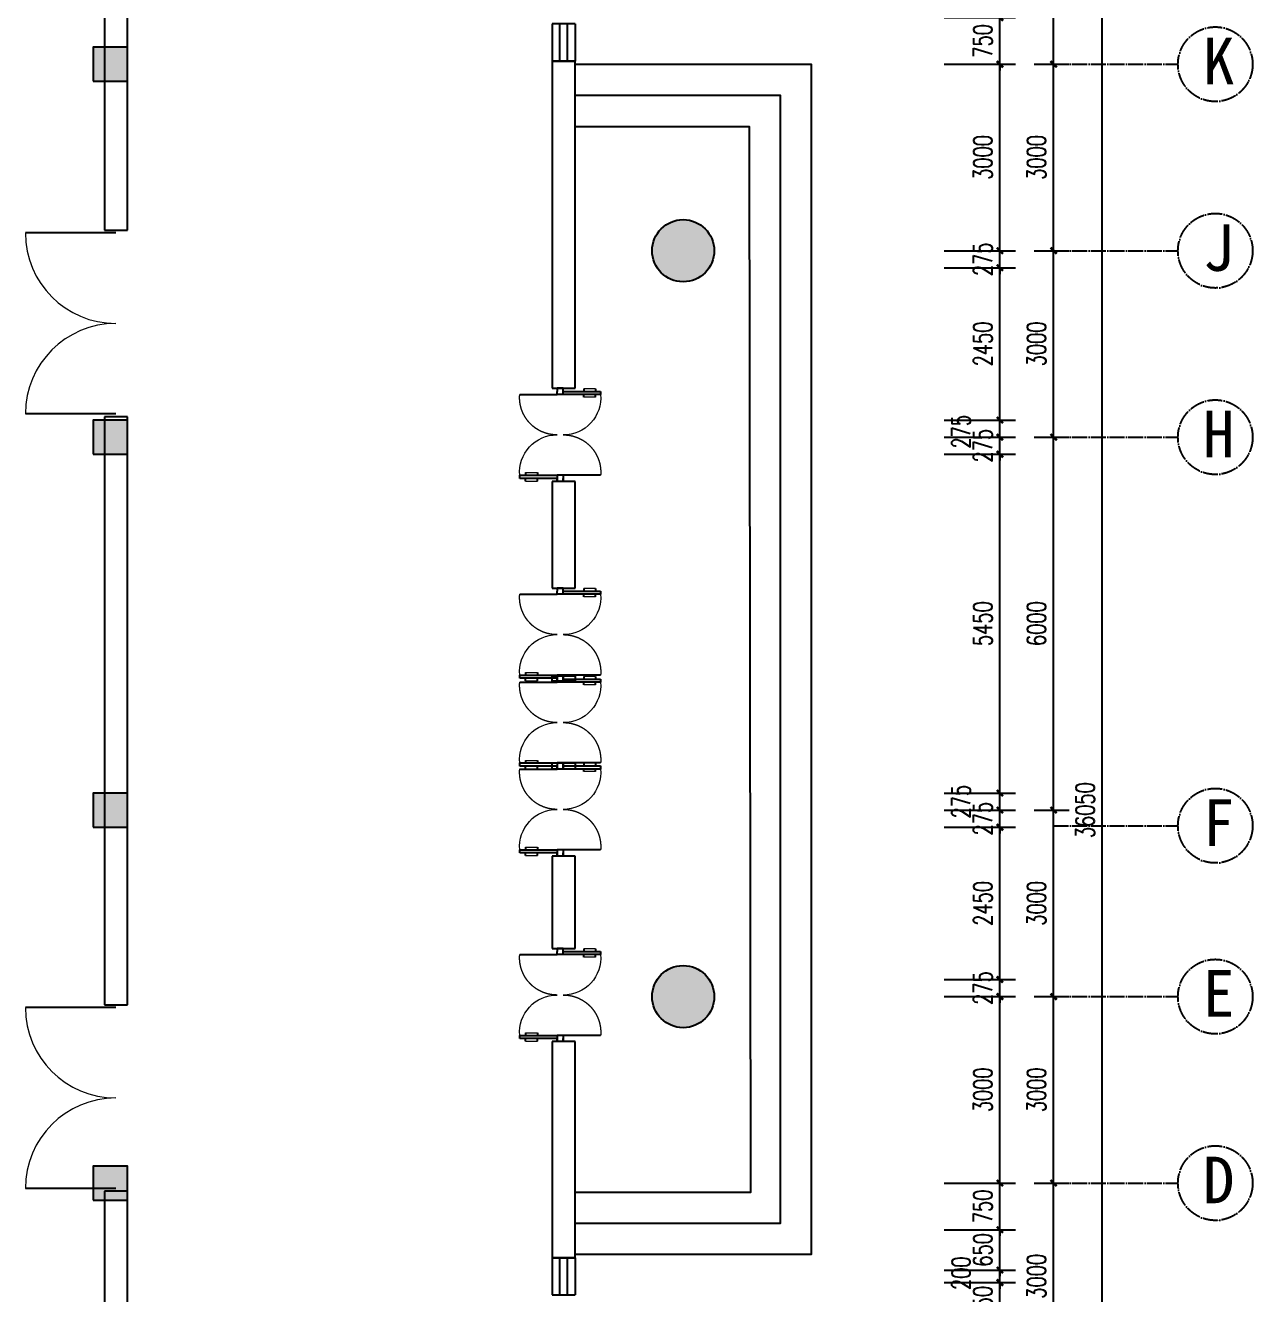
# Model space of a CAD drawing. Header units: millimetres. Extents: x -150677 to 588340, y -254013 to 149700.
# Drawn here: x 96964 to 116701, y 113365 to 133784 of the extents above; entities that cross this region are included whole.
import ezdxf

# ---------------------------------------------------------------- set-up
doc = ezdxf.new("R2010")
doc.units = ezdxf.units.MM
doc.header["$LTSCALE"] = 10
doc.header["$MEASUREMENT"] = 0
doc.linetypes.add('ACAD_ISO04W100', pattern=[30, 24, -3, 0, -3])
doc.linetypes.add('DASHED2', pattern=[0.375, 0.25, -0.125])
for name, color, linetype in [('1-Aa轴线', 240, 'ACAD_ISO04W100'), ('1-Ab轴号', 3, 'Continuous'), ('1-Ba原始建筑墙体', 2, 'Continuous'), ('5-Aa原始建筑淡显填充', 251, 'Continuous'), ('6-Ab柱体', 6, 'Continuous'), ('6-Ac楼梯', 122, 'Continuous'), ('6-Ba门', 136, 'Continuous'), ('6-Bb窗', 5, 'Continuous'), ('PUB_DIM', 3, 'Continuous')]:
    doc.layers.add(name, color=color, linetype=linetype)
doc.styles.add('_TCH_DIM_T3', font='SIMPLEX', dxfattribs={"width": 0.705882, "bigfont": 'GBCBIG'})
doc.styles.get("Standard").update_dxf_attribs({"font": ''})
doc.styles.get('Standard').set_extended_font_data('SimSun')
doc.dimstyles.new('_TCH_ARCH&&100', dxfattribs={"dimtxt": 297.5, "dimasz": 100, "dimexe": 250, "dimexo": 300, "dimgap": 126.25, "dimtad": 1, "dimdec": 0, "dimzin": 0, "dimdsep": 46, "dimtxsty": '_TCH_DIM_T3', "dimblk": 'ARCHTICK', "dimcen": 0.09, "dimclrt": 7, "dimazin": 2, "dimtfac": 1, "dimtdec": 0, "dimtix": 1, "dimtmove": 2, "dimatfit": 3, "dimfxl": 1, "dimtolj": 1, "dimtzin": 0, "dimarcsym": 0})

# ---------------------------------------------------------------- blocks, each defined once
blk = doc.blocks.new('_ArchTick')
at = {"color": 0, "linetype": 'ByBlock', "const_width": 0.4}
blk.add_lwpolyline([(-0.5, -0.5), (0.5, 0.5)], dxfattribs=at)
blk = doc.blocks.new('*D1021')
at = {"layer": 'Defpoints', "color": 0, "transparency": 16777216}
for p in [(111443, 113559), (112637, 113559), (111443, 112909)]:
    blk.add_point(p, dxfattribs=at)
at = {"layer": 'PUB_DIM', "color": 0, "lineweight": -2, "transparency": 16777216}
for p, q in [((111743, 113559), (112887, 113559)), ((112637, 113559), (112637, 113659)), ((112637, 112909), (112637, 113559)), ((111743, 112909), (112887, 112909)), ((112637, 112909), (112637, 112809))]:
    blk.add_line(p, q, dxfattribs=at)
at = {"layer": 'PUB_DIM', "color": 0, "lineweight": -2, "transparency": 16777216, "xscale": 100, "yscale": 100, "zscale": 100}
for p, rotation in [((112637, 113559), 270), ((112637, 112909), 90)]:
    blk.add_blockref('_ArchTick', p, dxfattribs=dict(at, rotation=rotation))
at = {"layer": 'PUB_DIM', "color": 7, "transparency": 16777216, "insert": (112362, 113234), "char_height": 297.5, "attachment_point": 5, "rotation": 90, "style": '_TCH_DIM_T3'}
blk.add_mtext('\\A1;650', dxfattribs=at)
blk = doc.blocks.new('*D1022')
at = {"layer": 'Defpoints', "color": 0, "transparency": 16777216}
for p in [(111443, 113759), (112637, 113759), (111443, 113559)]:
    blk.add_point(p, dxfattribs=at)
at = {"layer": 'PUB_DIM', "color": 0, "lineweight": -2, "transparency": 16777216}
for p, q in [((111743, 113759), (112887, 113759)), ((112637, 113759), (112637, 113859)), ((112637, 113559), (112637, 113759)), ((111743, 113559), (112887, 113559)), ((112637, 113559), (112637, 113459))]:
    blk.add_line(p, q, dxfattribs=at)
at = {"layer": 'PUB_DIM', "color": 0, "lineweight": -2, "transparency": 16777216, "xscale": 100, "yscale": 100, "zscale": 100}
for p, rotation in [((112637, 113759), 270), ((112637, 113559), 90)]:
    blk.add_blockref('_ArchTick', p, dxfattribs=dict(at, rotation=rotation))
at = {"layer": 'PUB_DIM', "color": 7, "transparency": 16777216, "insert": (112012, 113709), "char_height": 297.5, "attachment_point": 5, "rotation": 90, "style": '_TCH_DIM_T3'}
blk.add_mtext('\\A1;200', dxfattribs=at)
blk = doc.blocks.new('*D1023')
at = {"layer": 'Defpoints', "color": 0, "transparency": 16777216}
for p in [(111443, 114409), (112637, 114409), (111443, 113759)]:
    blk.add_point(p, dxfattribs=at)
at = {"layer": 'PUB_DIM', "color": 0, "lineweight": -2, "transparency": 16777216}
for p, q in [((111743, 114409), (112887, 114409)), ((112637, 114409), (112637, 114509)), ((112637, 113759), (112637, 114409)), ((111743, 113759), (112887, 113759)), ((112637, 113759), (112637, 113659))]:
    blk.add_line(p, q, dxfattribs=at)
at = {"layer": 'PUB_DIM', "color": 0, "lineweight": -2, "transparency": 16777216, "xscale": 100, "yscale": 100, "zscale": 100}
for p, rotation in [((112637, 114409), 270), ((112637, 113759), 90)]:
    blk.add_blockref('_ArchTick', p, dxfattribs=dict(at, rotation=rotation))
at = {"layer": 'PUB_DIM', "color": 7, "transparency": 16777216, "insert": (112362, 114084), "char_height": 297.5, "attachment_point": 5, "rotation": 90, "style": '_TCH_DIM_T3'}
blk.add_mtext('\\A1;650', dxfattribs=at)
blk = doc.blocks.new('*D1024')
at = {"layer": 'Defpoints', "color": 0, "transparency": 16777216}
for p in [(111443, 115159), (112637, 115159), (111443, 114409)]:
    blk.add_point(p, dxfattribs=at)
at = {"layer": 'PUB_DIM', "color": 0, "lineweight": -2, "transparency": 16777216}
for p, q in [((112637, 115159), (112637, 115259)), ((111743, 115159), (112887, 115159)), ((112637, 114409), (112637, 115159)), ((111743, 114409), (112887, 114409)), ((112637, 114409), (112637, 114309))]:
    blk.add_line(p, q, dxfattribs=at)
at = {"layer": 'PUB_DIM', "color": 0, "lineweight": -2, "transparency": 16777216, "xscale": 100, "yscale": 100, "zscale": 100}
for p, rotation in [((112637, 115159), 270), ((112637, 114409), 90)]:
    blk.add_blockref('_ArchTick', p, dxfattribs=dict(at, rotation=rotation))
at = {"layer": 'PUB_DIM', "color": 7, "transparency": 16777216, "insert": (112362, 114784), "char_height": 297.5, "attachment_point": 5, "rotation": 90, "style": '_TCH_DIM_T3'}
blk.add_mtext('\\A1;750', dxfattribs=at)
blk = doc.blocks.new('*D1025')
at = {"layer": 'Defpoints', "color": 0, "transparency": 16777216}
for p in [(111443, 118159), (112637, 118159), (111443, 115159)]:
    blk.add_point(p, dxfattribs=at)
at = {"layer": 'PUB_DIM', "color": 0, "lineweight": -2, "transparency": 16777216}
for p, q in [((111743, 118159), (112887, 118159)), ((112637, 115159), (112637, 118159)), ((111743, 115159), (112887, 115159))]:
    blk.add_line(p, q, dxfattribs=at)
at = {"layer": 'PUB_DIM', "color": 0, "lineweight": -2, "transparency": 16777216, "xscale": 100, "yscale": 100, "zscale": 100}
for p, rotation in [((112637, 118159), 90), ((112637, 115159), 270)]:
    blk.add_blockref('_ArchTick', p, dxfattribs=dict(at, rotation=rotation))
at = {"layer": 'PUB_DIM', "color": 7, "transparency": 16777216, "insert": (112362, 116659), "char_height": 297.5, "attachment_point": 5, "rotation": 90, "style": '_TCH_DIM_T3'}
blk.add_mtext('\\A1;3000', dxfattribs=at)
blk = doc.blocks.new('*D1026')
at = {"layer": 'Defpoints', "color": 0, "transparency": 16777216}
for p in [(111443, 118434), (112637, 118434), (111443, 118159)]:
    blk.add_point(p, dxfattribs=at)
at = {"layer": 'PUB_DIM', "color": 0, "lineweight": -2, "transparency": 16777216}
for p, q in [((111743, 118434), (112887, 118434)), ((112637, 118434), (112637, 118534)), ((112637, 118159), (112637, 118434)), ((111743, 118159), (112887, 118159)), ((112637, 118159), (112637, 118059))]:
    blk.add_line(p, q, dxfattribs=at)
at = {"layer": 'PUB_DIM', "color": 0, "lineweight": -2, "transparency": 16777216, "xscale": 100, "yscale": 100, "zscale": 100}
for p, rotation in [((112637, 118434), 270), ((112637, 118159), 90)]:
    blk.add_blockref('_ArchTick', p, dxfattribs=dict(at, rotation=rotation))
at = {"layer": 'PUB_DIM', "color": 7, "transparency": 16777216, "insert": (112362, 118296), "char_height": 297.5, "attachment_point": 5, "rotation": 90, "style": '_TCH_DIM_T3'}
blk.add_mtext('\\A1;275', dxfattribs=at)
blk = doc.blocks.new('*D1027')
at = {"layer": 'Defpoints', "color": 0, "transparency": 16777216}
for p in [(111443, 120884), (112637, 120884), (111443, 118434)]:
    blk.add_point(p, dxfattribs=at)
at = {"layer": 'PUB_DIM', "color": 0, "lineweight": -2, "transparency": 16777216}
for p, q in [((111743, 120884), (112887, 120884)), ((112637, 118434), (112637, 120884)), ((111743, 118434), (112887, 118434))]:
    blk.add_line(p, q, dxfattribs=at)
at = {"layer": 'PUB_DIM', "color": 0, "lineweight": -2, "transparency": 16777216, "xscale": 100, "yscale": 100, "zscale": 100}
for p, rotation in [((112637, 120884), 90), ((112637, 118434), 270)]:
    blk.add_blockref('_ArchTick', p, dxfattribs=dict(at, rotation=rotation))
at = {"layer": 'PUB_DIM', "color": 7, "transparency": 16777216, "insert": (112362, 119659), "char_height": 297.5, "attachment_point": 5, "rotation": 90, "style": '_TCH_DIM_T3'}
blk.add_mtext('\\A1;2450', dxfattribs=at)
blk = doc.blocks.new('*D1028')
at = {"layer": 'Defpoints', "color": 0, "transparency": 16777216}
for p in [(111443, 121159), (112637, 121159), (111443, 120884)]:
    blk.add_point(p, dxfattribs=at)
at = {"layer": 'PUB_DIM', "color": 0, "lineweight": -2, "transparency": 16777216}
for p, q in [((111743, 121159), (112887, 121159)), ((112637, 121159), (112637, 121259)), ((112637, 120884), (112637, 121159)), ((111743, 120884), (112887, 120884)), ((112637, 120884), (112637, 120784))]:
    blk.add_line(p, q, dxfattribs=at)
at = {"layer": 'PUB_DIM', "color": 0, "lineweight": -2, "transparency": 16777216, "xscale": 100, "yscale": 100, "zscale": 100}
for p, rotation in [((112637, 121159), 270), ((112637, 120884), 90)]:
    blk.add_blockref('_ArchTick', p, dxfattribs=dict(at, rotation=rotation))
at = {"layer": 'PUB_DIM', "color": 7, "transparency": 16777216, "insert": (112362, 121021), "char_height": 297.5, "attachment_point": 5, "rotation": 90, "style": '_TCH_DIM_T3'}
blk.add_mtext('\\A1;275', dxfattribs=at)
blk = doc.blocks.new('*D1029')
at = {"layer": 'Defpoints', "color": 0, "transparency": 16777216}
for p in [(111443, 121434), (112637, 121434), (111443, 121159)]:
    blk.add_point(p, dxfattribs=at)
at = {"layer": 'PUB_DIM', "color": 0, "lineweight": -2, "transparency": 16777216}
for p, q in [((111743, 121434), (112887, 121434)), ((112637, 121159), (112637, 121434)), ((111743, 121159), (112887, 121159))]:
    blk.add_line(p, q, dxfattribs=at)
at = {"layer": 'PUB_DIM', "color": 0, "lineweight": -2, "transparency": 16777216, "xscale": 100, "yscale": 100, "zscale": 100}
for p, rotation in [((112637, 121434), 90), ((112637, 121159), 270)]:
    blk.add_blockref('_ArchTick', p, dxfattribs=dict(at, rotation=rotation))
at = {"layer": 'PUB_DIM', "color": 7, "transparency": 16777216, "insert": (112012, 121296), "char_height": 297.5, "attachment_point": 5, "rotation": 90, "style": '_TCH_DIM_T3'}
blk.add_mtext('\\A1;275', dxfattribs=at)
blk = doc.blocks.new('*D1030')
at = {"layer": 'Defpoints', "color": 0, "transparency": 16777216}
for p in [(111443, 126884), (112637, 126884), (111443, 121434)]:
    blk.add_point(p, dxfattribs=at)
at = {"layer": 'PUB_DIM', "color": 0, "lineweight": -2, "transparency": 16777216}
for p, q in [((111743, 126884), (112887, 126884)), ((112637, 121434), (112637, 126884)), ((111743, 121434), (112887, 121434))]:
    blk.add_line(p, q, dxfattribs=at)
at = {"layer": 'PUB_DIM', "color": 0, "lineweight": -2, "transparency": 16777216, "xscale": 100, "yscale": 100, "zscale": 100}
for p, rotation in [((112637, 126884), 90), ((112637, 121434), 270)]:
    blk.add_blockref('_ArchTick', p, dxfattribs=dict(at, rotation=rotation))
at = {"layer": 'PUB_DIM', "color": 7, "transparency": 16777216, "insert": (112362, 124159), "char_height": 297.5, "attachment_point": 5, "rotation": 90, "style": '_TCH_DIM_T3'}
blk.add_mtext('\\A1;5450', dxfattribs=at)
blk = doc.blocks.new('*D1031')
at = {"layer": 'Defpoints', "color": 0, "transparency": 16777216}
for p in [(111443, 127159), (112637, 127159), (111443, 126884)]:
    blk.add_point(p, dxfattribs=at)
at = {"layer": 'PUB_DIM', "color": 0, "lineweight": -2, "transparency": 16777216}
for p, q in [((112637, 127159), (112637, 127259)), ((111743, 127159), (112887, 127159)), ((112637, 126884), (112637, 127159)), ((111743, 126884), (112887, 126884)), ((112637, 126884), (112637, 126784))]:
    blk.add_line(p, q, dxfattribs=at)
at = {"layer": 'PUB_DIM', "color": 0, "lineweight": -2, "transparency": 16777216, "xscale": 100, "yscale": 100, "zscale": 100}
for p, rotation in [((112637, 127159), 270), ((112637, 126884), 90)]:
    blk.add_blockref('_ArchTick', p, dxfattribs=dict(at, rotation=rotation))
at = {"layer": 'PUB_DIM', "color": 7, "transparency": 16777216, "insert": (112362, 127021), "char_height": 297.5, "attachment_point": 5, "rotation": 90, "style": '_TCH_DIM_T3'}
blk.add_mtext('\\A1;275', dxfattribs=at)
blk = doc.blocks.new('*D1032')
at = {"layer": 'Defpoints', "color": 0, "transparency": 16777216}
for p in [(111443, 127434), (112637, 127434), (111443, 127159)]:
    blk.add_point(p, dxfattribs=at)
at = {"layer": 'PUB_DIM', "color": 0, "lineweight": -2, "transparency": 16777216}
for p, q in [((111743, 127434), (112887, 127434)), ((112637, 127159), (112637, 127434)), ((111743, 127159), (112887, 127159))]:
    blk.add_line(p, q, dxfattribs=at)
at = {"layer": 'PUB_DIM', "color": 0, "lineweight": -2, "transparency": 16777216, "xscale": 100, "yscale": 100, "zscale": 100}
for p, rotation in [((112637, 127434), 90), ((112637, 127159), 270)]:
    blk.add_blockref('_ArchTick', p, dxfattribs=dict(at, rotation=rotation))
at = {"layer": 'PUB_DIM', "color": 7, "transparency": 16777216, "insert": (112012, 127246), "char_height": 297.5, "attachment_point": 5, "rotation": 90, "style": '_TCH_DIM_T3'}
blk.add_mtext('\\A1;275', dxfattribs=at)
blk = doc.blocks.new('*D1033')
at = {"layer": 'Defpoints', "color": 0, "transparency": 16777216}
for p in [(111443, 129884), (112637, 129884), (111443, 127434)]:
    blk.add_point(p, dxfattribs=at)
at = {"layer": 'PUB_DIM', "color": 0, "lineweight": -2, "transparency": 16777216}
for p, q in [((111743, 129884), (112887, 129884)), ((112637, 127434), (112637, 129884)), ((111743, 127434), (112887, 127434))]:
    blk.add_line(p, q, dxfattribs=at)
at = {"layer": 'PUB_DIM', "color": 0, "lineweight": -2, "transparency": 16777216, "xscale": 100, "yscale": 100, "zscale": 100}
for p, rotation in [((112637, 129884), 90), ((112637, 127434), 270)]:
    blk.add_blockref('_ArchTick', p, dxfattribs=dict(at, rotation=rotation))
at = {"layer": 'PUB_DIM', "color": 7, "transparency": 16777216, "insert": (112362, 128659), "char_height": 297.5, "attachment_point": 5, "rotation": 90, "style": '_TCH_DIM_T3'}
blk.add_mtext('\\A1;2450', dxfattribs=at)
blk = doc.blocks.new('*D1034')
at = {"layer": 'Defpoints', "color": 0, "transparency": 16777216}
for p in [(111443, 130159), (112637, 130159), (111443, 129884)]:
    blk.add_point(p, dxfattribs=at)
at = {"layer": 'PUB_DIM', "color": 0, "lineweight": -2, "transparency": 16777216}
for p, q in [((111743, 130159), (112887, 130159)), ((112637, 130159), (112637, 130259)), ((112637, 129884), (112637, 130159)), ((111743, 129884), (112887, 129884)), ((112637, 129884), (112637, 129784))]:
    blk.add_line(p, q, dxfattribs=at)
at = {"layer": 'PUB_DIM', "color": 0, "lineweight": -2, "transparency": 16777216, "xscale": 100, "yscale": 100, "zscale": 100}
for p, rotation in [((112637, 130159), 270), ((112637, 129884), 90)]:
    blk.add_blockref('_ArchTick', p, dxfattribs=dict(at, rotation=rotation))
at = {"layer": 'PUB_DIM', "color": 7, "transparency": 16777216, "insert": (112362, 130021), "char_height": 297.5, "attachment_point": 5, "rotation": 90, "style": '_TCH_DIM_T3'}
blk.add_mtext('\\A1;275', dxfattribs=at)
blk = doc.blocks.new('*D1035')
at = {"layer": 'Defpoints', "color": 0, "transparency": 16777216}
for p in [(111443, 133159), (112637, 133159), (111443, 130159)]:
    blk.add_point(p, dxfattribs=at)
at = {"layer": 'PUB_DIM', "color": 0, "lineweight": -2, "transparency": 16777216}
for p, q in [((111743, 133159), (112887, 133159)), ((112637, 130159), (112637, 133159)), ((111743, 130159), (112887, 130159))]:
    blk.add_line(p, q, dxfattribs=at)
at = {"layer": 'PUB_DIM', "color": 0, "lineweight": -2, "transparency": 16777216, "xscale": 100, "yscale": 100, "zscale": 100}
for p, rotation in [((112637, 133159), 90), ((112637, 130159), 270)]:
    blk.add_blockref('_ArchTick', p, dxfattribs=dict(at, rotation=rotation))
at = {"layer": 'PUB_DIM', "color": 7, "transparency": 16777216, "insert": (112362, 131659), "char_height": 297.5, "attachment_point": 5, "rotation": 90, "style": '_TCH_DIM_T3'}
blk.add_mtext('\\A1;3000', dxfattribs=at)
blk = doc.blocks.new('*D1036')
at = {"layer": 'Defpoints', "color": 0, "transparency": 16777216}
for p in [(111443, 133909), (112637, 133909), (111443, 133159)]:
    blk.add_point(p, dxfattribs=at)
at = {"layer": 'PUB_DIM', "color": 0, "lineweight": -2, "transparency": 16777216}
for p, q in [((112637, 133909), (112637, 134009)), ((111743, 133909), (112887, 133909)), ((112637, 133159), (112637, 133909)), ((111743, 133159), (112887, 133159)), ((112637, 133159), (112637, 133059))]:
    blk.add_line(p, q, dxfattribs=at)
at = {"layer": 'PUB_DIM', "color": 0, "lineweight": -2, "transparency": 16777216, "xscale": 100, "yscale": 100, "zscale": 100}
for p, rotation in [((112637, 133909), 270), ((112637, 133159), 90)]:
    blk.add_blockref('_ArchTick', p, dxfattribs=dict(at, rotation=rotation))
at = {"layer": 'PUB_DIM', "color": 7, "transparency": 16777216, "insert": (112362, 133534), "char_height": 297.5, "attachment_point": 5, "rotation": 90, "style": '_TCH_DIM_T3'}
blk.add_mtext('\\A1;750', dxfattribs=at)
blk = doc.blocks.new('*D1045')
at = {"layer": 'Defpoints', "color": 0, "transparency": 16777216}
for p in [(112887, 115159), (113501, 115159), (112887, 112159)]:
    blk.add_point(p, dxfattribs=at)
at = {"layer": 'PUB_DIM', "color": 0, "lineweight": -2, "transparency": 16777216}
for p, q in [((113187, 115159), (113751, 115159)), ((113501, 112159), (113501, 115159)), ((113187, 112159), (113751, 112159))]:
    blk.add_line(p, q, dxfattribs=at)
at = {"layer": 'PUB_DIM', "color": 0, "lineweight": -2, "transparency": 16777216, "xscale": 100, "yscale": 100, "zscale": 100}
for p, rotation in [((113501, 115159), 90), ((113501, 112159), 270)]:
    blk.add_blockref('_ArchTick', p, dxfattribs=dict(at, rotation=rotation))
at = {"layer": 'PUB_DIM', "color": 7, "transparency": 16777216, "insert": (113226, 113659), "char_height": 297.5, "attachment_point": 5, "rotation": 90, "style": '_TCH_DIM_T3'}
blk.add_mtext('\\A1;3000', dxfattribs=at)
blk = doc.blocks.new('*D1046')
at = {"layer": 'Defpoints', "color": 0, "transparency": 16777216}
for p in [(112887, 118159), (113501, 118159), (112887, 115159)]:
    blk.add_point(p, dxfattribs=at)
at = {"layer": 'PUB_DIM', "color": 0, "lineweight": -2, "transparency": 16777216}
for p, q in [((113187, 118159), (113751, 118159)), ((113501, 115159), (113501, 118159)), ((113187, 115159), (113751, 115159))]:
    blk.add_line(p, q, dxfattribs=at)
at = {"layer": 'PUB_DIM', "color": 0, "lineweight": -2, "transparency": 16777216, "xscale": 100, "yscale": 100, "zscale": 100}
for p, rotation in [((113501, 118159), 90), ((113501, 115159), 270)]:
    blk.add_blockref('_ArchTick', p, dxfattribs=dict(at, rotation=rotation))
at = {"layer": 'PUB_DIM', "color": 7, "transparency": 16777216, "insert": (113226, 116659), "char_height": 297.5, "attachment_point": 5, "rotation": 90, "style": '_TCH_DIM_T3'}
blk.add_mtext('\\A1;3000', dxfattribs=at)
blk = doc.blocks.new('*D1047')
at = {"layer": 'Defpoints', "color": 0, "transparency": 16777216}
for p in [(112887, 121159), (113501, 121159), (112887, 118159)]:
    blk.add_point(p, dxfattribs=at)
at = {"layer": 'PUB_DIM', "color": 0, "lineweight": -2, "transparency": 16777216}
for p, q in [((113187, 121159), (113751, 121159)), ((113501, 118159), (113501, 121159)), ((113187, 118159), (113751, 118159))]:
    blk.add_line(p, q, dxfattribs=at)
at = {"layer": 'PUB_DIM', "color": 0, "lineweight": -2, "transparency": 16777216, "xscale": 100, "yscale": 100, "zscale": 100}
for p, rotation in [((113501, 121159), 90), ((113501, 118159), 270)]:
    blk.add_blockref('_ArchTick', p, dxfattribs=dict(at, rotation=rotation))
at = {"layer": 'PUB_DIM', "color": 7, "transparency": 16777216, "insert": (113226, 119659), "char_height": 297.5, "attachment_point": 5, "rotation": 90, "style": '_TCH_DIM_T3'}
blk.add_mtext('\\A1;3000', dxfattribs=at)
blk = doc.blocks.new('*D1048')
at = {"layer": 'Defpoints', "color": 0, "transparency": 16777216}
for p in [(112887, 127159), (113501, 127159), (112887, 121159)]:
    blk.add_point(p, dxfattribs=at)
at = {"layer": 'PUB_DIM', "color": 0, "lineweight": -2, "transparency": 16777216}
for p, q in [((113187, 127159), (113751, 127159)), ((113501, 121159), (113501, 127159)), ((113187, 121159), (113751, 121159))]:
    blk.add_line(p, q, dxfattribs=at)
at = {"layer": 'PUB_DIM', "color": 0, "lineweight": -2, "transparency": 16777216, "xscale": 100, "yscale": 100, "zscale": 100}
for p, rotation in [((113501, 127159), 90), ((113501, 121159), 270)]:
    blk.add_blockref('_ArchTick', p, dxfattribs=dict(at, rotation=rotation))
at = {"layer": 'PUB_DIM', "color": 7, "transparency": 16777216, "insert": (113226, 124159), "char_height": 297.5, "attachment_point": 5, "rotation": 90, "style": '_TCH_DIM_T3'}
blk.add_mtext('\\A1;6000', dxfattribs=at)
blk = doc.blocks.new('*D1049')
at = {"layer": 'Defpoints', "color": 0, "transparency": 16777216}
for p in [(112887, 130159), (113501, 130159), (112887, 127159)]:
    blk.add_point(p, dxfattribs=at)
at = {"layer": 'PUB_DIM', "color": 0, "lineweight": -2, "transparency": 16777216}
for p, q in [((113187, 130159), (113751, 130159)), ((113501, 127159), (113501, 130159)), ((113187, 127159), (113751, 127159))]:
    blk.add_line(p, q, dxfattribs=at)
at = {"layer": 'PUB_DIM', "color": 0, "lineweight": -2, "transparency": 16777216, "xscale": 100, "yscale": 100, "zscale": 100}
for p, rotation in [((113501, 130159), 90), ((113501, 127159), 270)]:
    blk.add_blockref('_ArchTick', p, dxfattribs=dict(at, rotation=rotation))
at = {"layer": 'PUB_DIM', "color": 7, "transparency": 16777216, "insert": (113226, 128659), "char_height": 297.5, "attachment_point": 5, "rotation": 90, "style": '_TCH_DIM_T3'}
blk.add_mtext('\\A1;3000', dxfattribs=at)
blk = doc.blocks.new('*D1050')
at = {"layer": 'Defpoints', "color": 0, "transparency": 16777216}
for p in [(112887, 133159), (113501, 133159), (112887, 130159)]:
    blk.add_point(p, dxfattribs=at)
at = {"layer": 'PUB_DIM', "color": 0, "lineweight": -2, "transparency": 16777216}
for p, q in [((113187, 133159), (113751, 133159)), ((113501, 130159), (113501, 133159)), ((113187, 130159), (113751, 130159))]:
    blk.add_line(p, q, dxfattribs=at)
at = {"layer": 'PUB_DIM', "color": 0, "lineweight": -2, "transparency": 16777216, "xscale": 100, "yscale": 100, "zscale": 100}
for p, rotation in [((113501, 133159), 90), ((113501, 130159), 270)]:
    blk.add_blockref('_ArchTick', p, dxfattribs=dict(at, rotation=rotation))
at = {"layer": 'PUB_DIM', "color": 7, "transparency": 16777216, "insert": (113226, 131659), "char_height": 297.5, "attachment_point": 5, "rotation": 90, "style": '_TCH_DIM_T3'}
blk.add_mtext('\\A1;3000', dxfattribs=at)
blk = doc.blocks.new('*D1051')
at = {"layer": 'Defpoints', "color": 0, "transparency": 16777216}
for p in [(112887, 136159), (113501, 136159), (112887, 133159)]:
    blk.add_point(p, dxfattribs=at)
at = {"layer": 'PUB_DIM', "color": 0, "lineweight": -2, "transparency": 16777216}
for p, q in [((113187, 136159), (113751, 136159)), ((113501, 133159), (113501, 136159)), ((113187, 133159), (113751, 133159))]:
    blk.add_line(p, q, dxfattribs=at)
at = {"layer": 'PUB_DIM', "color": 0, "lineweight": -2, "transparency": 16777216, "xscale": 100, "yscale": 100, "zscale": 100}
for p, rotation in [((113501, 136159), 90), ((113501, 133159), 270)]:
    blk.add_blockref('_ArchTick', p, dxfattribs=dict(at, rotation=rotation))
at = {"layer": 'PUB_DIM', "color": 7, "transparency": 16777216, "insert": (113226, 134659), "char_height": 297.5, "attachment_point": 5, "rotation": 90, "style": '_TCH_DIM_T3'}
blk.add_mtext('\\A1;3000', dxfattribs=at)
blk = doc.blocks.new('$DorLib2D$00000013')
at = {"linetype": 'DASHED2'}
for p, q in [((-0.433, 0.397), (-0.433, -0.003)), ((0.433, -0.469), (0.433, -0.069))]:
    blk.add_line(p, q, dxfattribs=at)
at = {"lineweight": 13}
for p, q in [((0.405, 0.344), (0.405, 0.216)), ((0.495, 0.344), (0.495, 0.216)), ((-0.495, -0.408), (-0.495, -0.28)), ((-0.405, -0.408), (-0.405, -0.28))]:
    blk.add_line(p, q, dxfattribs=at)
for p, q in [((0.405, 0.344), (0.433, 0.344)), ((0.433, 0.397), (0.433, -0.003)), ((0.467, 0.397), (0.433, 0.397)), ((0.467, -0.003), (0.467, 0.397)), ((0.495, 0.344), (0.467, 0.344)), ((0.405, 0.216), (0.433, 0.216)), ((0.495, 0.216), (0.467, 0.216)), ((-0.5, -0.003), (-0.467, -0.003)), ((-0.433, -0.003), (-0.5, -0.003)), ((-0.5, -0.003), (-0.5, -0.069)), ((-0.5, -0.003), (-0.5, -0.003)), ((-0.433, -0.069), (-0.5, -0.069)), ((-0.5, -0.069), (-0.5, -0.069)), ((-0.5, -0.069), (-0.467, -0.069)), ((-0.433, -0.003), (-0.467, -0.003)), ((-0.467, -0.069), (-0.467, -0.469)), ((-0.433, -0.069), (-0.467, -0.069)), ((-0.433, -0.003), (-0.433, -0.069)), ((-0.433, -0.469), (-0.433, -0.069)), ((0.433, -0.003), (0.433, -0.069)), ((0.433, -0.003), (0.467, -0.003)), ((0.433, -0.003), (0.5, -0.003)), ((0.433, -0.069), (0.467, -0.069)), ((0.5, -0.069), (0.467, -0.069)), ((0.5, -0.003), (0.5, -0.069)), ((0.5, -0.003), (0.5, -0.003)), ((0.5, -0.069), (0.5, -0.069)), ((-0.495, -0.28), (-0.467, -0.28)), ((-0.495, -0.408), (-0.467, -0.408)), ((-0.405, -0.28), (-0.433, -0.28)), ((-0.405, -0.408), (-0.433, -0.408)), ((-0.467, -0.469), (-0.433, -0.469))]:
    blk.add_line(p, q)
at = {"linetype": 'DASHED2', "lineweight": 13}
for centre, start, end in [((-0.4, -0.001), 359.8007, 94.7805), ((0.4, -0.071), 179.8007, 274.7805)]:
    blk.add_arc(centre, 0.4, start, end, dxfattribs=at)
at = {"lineweight": 13}
for centre, start, end in [((0.4, -0.001), 85.2195, 180.1993), ((-0.4, -0.071), 265.2195, 0.1993)]:
    blk.add_arc(centre, 0.4, start, end, dxfattribs=at)
blk = doc.blocks.new('$DorLib2D$00000004')
for p, q in [((-0.485, 0), (-0.485, 0.485)), ((0.485, 0), (0.485, 0.485))]:
    blk.add_line(p, q)
at = {"lineweight": 13}
for centre, start, end in [((-0.485, 0), 0, 90), ((0.485, 0), 90, 180)]:
    blk.add_arc(centre, 0.485, start, end, dxfattribs=at)
blk = doc.blocks.new('$WINLIB2D$00000001')
at = {"color": 0}
for points in [[(-0.5, 0.5), (-0.5, -0.5)], [(-0.5, 0.5), (0.5, 0.5)], [(0.5, -0.5), (0.5, 0.5)], [(0.5, 0.167), (-0.5, 0.167)], [(0.5, -0.167), (-0.5, -0.167)], [(-0.5, -0.5), (0.5, -0.5)]]:
    blk.add_lwpolyline(points, dxfattribs=at)
blk = doc.blocks.new('*D943')
at = {"layer": 'Defpoints', "color": 0, "transparency": 16777216}
for p in [(113501, 139159), (114283, 139159), (113501, 103157)]:
    blk.add_point(p, dxfattribs=at)
at = {"layer": 'PUB_DIM', "color": 0, "lineweight": -2, "transparency": 16777216}
for p, q in [((113801, 139159), (114533, 139159)), ((114283, 103157), (114283, 139159)), ((113801, 103157), (114533, 103157))]:
    blk.add_line(p, q, dxfattribs=at)
at = {"layer": 'PUB_DIM', "color": 0, "lineweight": -2, "transparency": 16777216, "xscale": 100, "yscale": 100, "zscale": 100}
for p, rotation in [((114283, 139159), 90), ((114283, 103157), 270)]:
    blk.add_blockref('_ArchTick', p, dxfattribs=dict(at, rotation=rotation))
at = {"layer": 'PUB_DIM', "color": 7, "transparency": 16777216, "insert": (114008, 121158), "char_height": 297.5, "attachment_point": 5, "rotation": 90, "style": '_TCH_DIM_T3'}
blk.add_mtext('\\A1;36050', dxfattribs=at)

msp = doc.modelspace()

# ---------------------------------------------------------------- hatches: boundary and pattern name
at = {"layer": '5-Aa原始建筑淡显填充'}
for points in [[(98053.7, 132883.7), (98603.7, 132883.7), (98603.7, 133433.7), (98053.7, 133433.7)], [(108042.7, 130158.7, 1), (107042.7, 130158.7, 1)], [(108042.7, 130158.7, 1), (107042.7, 130158.7, 1)], [(98053.7, 126883.7), (98603.7, 126883.7), (98603.7, 127433.7), (98053.7, 127433.7)], [(98055.3, 120883.7), (98605.3, 120883.7), (98605.3, 121433.7), (98055.3, 121433.7)], [(108042.7, 118158.7, 1), (107042.7, 118158.7, 1)], [(108042.7, 118158.7, 1), (107042.7, 118158.7, 1)], [(98053.7, 114883.7), (98603.7, 114883.7), (98603.7, 115433.7), (98053.7, 115433.7)]]:
    msp.add_hatch(color=251, dxfattribs=at).paths.add_polyline_path(points)

# ---------------------------------------------------------------- linework, layer by layer
at = {"layer": '1-Aa轴线'}
for p, q in [((113501, 133158.7), (115501, 133158.7)), ((113501, 130158.7), (115501, 130158.7)), ((113501, 127158.7), (115501, 127158.7)), ((113501, 120908.7), (115504.2, 120908.7)), ((113501, 118158.7), (115501, 118158.7)), ((113501, 115158.7), (115501, 115158.7))]:
    msp.add_line(p, q, dxfattribs=at)
for centre in [(116101, 133158.7), (116101, 130158.7), (116101, 127158.7), (116101, 120908.7), (116101, 118158.7), (116101, 115158.7)]:
    msp.add_circle(centre, 600, dxfattribs=at)
at = {"layer": '1-Ba原始建筑墙体'}
for p, q in [((98233.7, 139038.7), (98233.7, 130488.7)), ((98603.7, 130488.7), (98603.7, 139038.7)), ((105803.7, 133208.7), (105433.7, 133208.7)), ((105433.7, 133208.7), (105433.7, 127945.8)), ((105803.7, 127945.8), (105803.7, 133208.7)), ((98233.7, 130488.7), (98603.7, 130488.7)), ((105433.7, 127945.8), (105803.7, 127945.8)), ((98603.7, 127488.7), (98233.7, 127488.7)), ((98233.7, 127488.7), (98233.7, 118028.7)), ((98603.7, 118028.7), (98603.7, 127488.7)), ((105803.7, 126445.8), (105433.7, 126445.8)), ((105433.7, 126445.8), (105433.7, 124732)), ((105803.7, 124732), (105803.7, 126445.8)), ((105433.7, 124732), (105803.7, 124732)), ((105433.7, 123232), (105433.7, 123317.2)), ((105433.7, 123317.2), (105803.7, 123317.2)), ((105803.7, 123232), (105433.7, 123232)), ((105803.7, 123317.2), (105803.7, 123232)), ((105433.7, 121817.2), (105433.7, 121920.9)), ((105433.7, 121920.9), (105803.7, 121920.9)), ((105803.7, 121920.9), (105803.7, 121817.2)), ((105803.7, 121817.2), (105433.7, 121817.2)), ((105803.7, 120420.9), (105433.7, 120420.9)), ((105433.7, 120420.9), (105433.7, 118934.7)), ((105803.7, 118934.7), (105803.7, 120420.9)), ((105433.7, 118934.7), (105803.7, 118934.7)), ((98233.7, 118028.7), (98603.7, 118028.7)), ((105803.7, 117434.7), (105433.7, 117434.7)), ((105433.7, 117434.7), (105433.7, 113958.7)), ((105803.7, 113958.7), (105803.7, 117434.7)), ((98603.7, 115028.7), (98233.7, 115028.7)), ((98233.7, 115028.7), (98233.7, 109278.7)), ((98603.7, 109278.7), (98603.7, 115028.7)), ((105433.7, 113958.7), (105803.7, 113958.7))]:
    msp.add_line(p, q, dxfattribs=at)
at = {"layer": '6-Ab柱体'}
for points in [[(98053.7, 132883.7), (98603.7, 132883.7), (98603.7, 133433.7), (98053.7, 133433.7)], [(98053.7, 126883.7), (98603.7, 126883.7), (98603.7, 127433.7), (98053.7, 127433.7)], [(98055.3, 120883.7), (98605.3, 120883.7), (98605.3, 121433.7), (98055.3, 121433.7)], [(98053.7, 114883.7), (98603.7, 114883.7), (98603.7, 115433.7), (98053.7, 115433.7)]]:
    msp.add_lwpolyline(points, close=True, dxfattribs=at)
for centre in [(107542.7, 130158.7), (107542.7, 130158.7), (107542.7, 118158.7), (107542.7, 118158.7)]:
    msp.add_circle(centre, 500, dxfattribs=at)
at = {"layer": '6-Ac楼梯'}
for points in [[(105803.7, 133158.7), (109603.7, 133158.7), (109603.7, 114008.7), (105803.7, 114008.7)], [(105803.7, 132658.7), (109103.7, 132658.7), (109103.7, 114508.7), (105803.7, 114508.7)], [(105803.7, 132158.7), (108603.7, 132158.7), (108623.5, 115008.7), (105803.7, 115008.7)]]:
    msp.add_lwpolyline(points, dxfattribs=at)

# ---------------------------------------------------------------- block references
at = {"layer": '6-Ba门'}
for name, p, xscale, yscale, zscale, rotation in [('$DorLib2D$00000004', (98418.7, 128988.7), 3000, 3000, 3000, 90.00000000000001), ('$DorLib2D$00000013', (105618.7, 127195.8), 1500, -1500, 1500, 90.00000000000006), ('$DorLib2D$00000013', (105618.7, 123982), 1500, -1500, 1500, 90.00000000000006), ('$DorLib2D$00000013', (105618.7, 122567.2), 1500, -1500, 1500, 90.00000000000006), ('$DorLib2D$00000013', (105618.7, 121170.9), 1500, -1500, 1500, 90.00000000000006), ('$DorLib2D$00000013', (105618.7, 118184.7), 1500, -1500, 1500, 90.00000000000006), ('$DorLib2D$00000004', (98418.7, 116528.7), 3000, 3000, 3000, 90.00000000000001)]:
    msp.add_blockref(name, p, dxfattribs=dict(at, xscale=xscale, yscale=yscale, zscale=zscale, rotation=rotation))
at = {"layer": '6-Bb窗', "xscale": -600, "yscale": -370, "zscale": -600, "rotation": 90.00000000000007}
for p in [(105618.7, 133508.7), (105618.7, 113658.7)]:
    msp.add_blockref('$WINLIB2D$00000001', p, dxfattribs=at)

# ---------------------------------------------------------------- texts
at = {"layer": '1-Ab轴号', "char_height": 750, "width": 36.316, "attachment_point": 1}
for s, insert in [('{\\fSimSun|b0|i0|c134|p2;K}', (115899.7, 133584.4)), ('{\\fSimSun|b0|i0|c134|p2;J}', (115899.7, 130584.4)), ('{\\fSimSun|b0|i0|c134|p2;H}', (115899.7, 127584.4)), ('{\\fSimSun|b0|i0|c134|p2;F}', (115899.7, 121334.4)), ('{\\fSimSun|b0|i0|c134|p2;E}', (115899.7, 118584.4)), ('{\\fSimSun|b0|i0|c134|p2;D}', (115899.7, 115584.4))]:
    msp.add_mtext(s, dxfattribs=dict(at, insert=insert))

# ---------------------------------------------------------------- dimensions: what is measured, and where the dimension line sits
at = {"layer": 'PUB_DIM'}
for p1, p2, distance, text, picture, middle in [((113501, 103156.8), (113501, 139158.7), -782.2, '36050', '*D943', (114008.3, 121157.8)), ((111443.2, 115158.7), (111443.2, 118158.7), -1193.9, '3000', '*D1025', (112362.1, 116658.7)), ((112887.1, 115158.7), (112887.1, 118158.7), -613.9, '3000', '*D1046', (113226, 116658.7))]:
    dim = msp.add_aligned_dim(p1=p1, p2=p2, distance=distance, text=text, dimstyle='_TCH_ARCH&&100', dxfattribs=at)
    dim.commit()
    dim.dimension.update_dxf_attribs({"geometry": picture, "text_midpoint": middle})
for p1, p2, distance, picture, middle in [((112887.1, 133158.7), (112887.1, 136158.7), -613.9, '*D1051', (113226, 134658.7)), ((111443.2, 133158.7), (111443.2, 133908.7), -1193.9, '*D1036', (112362.1, 133533.7)), ((111443.2, 130158.7), (111443.2, 133158.7), -1193.9, '*D1035', (112362.1, 131658.7)), ((112887.1, 130158.7), (112887.1, 133158.7), -613.9, '*D1050', (113226, 131658.7)), ((111443.2, 129883.7), (111443.2, 130158.7), -1193.9, '*D1034', (112362.1, 130021.2)), ((112887.1, 127158.7), (112887.1, 130158.7), -613.9, '*D1049', (113226, 128658.7)), ((111443.2, 127433.7), (111443.2, 129883.7), -1193.9, '*D1033', (112362.1, 128658.7)), ((111443.2, 126883.7), (111443.2, 127158.7), -1193.9, '*D1031', (112362.1, 127021.2)), ((112887.1, 121158.7), (112887.1, 127158.7), -613.9, '*D1048', (113226, 124158.7)), ((111443.2, 121433.7), (111443.2, 126883.7), -1193.9, '*D1030', (112362.1, 124158.7)), ((111443.2, 120883.7), (111443.2, 121158.7), -1193.9, '*D1028', (112362.1, 121021.2)), ((112887.1, 118158.7), (112887.1, 121158.7), -613.9, '*D1047', (113226, 119658.7)), ((111443.2, 118433.7), (111443.2, 120883.7), -1193.9, '*D1027', (112362.1, 119658.7)), ((111443.2, 118158.7), (111443.2, 118433.7), -1193.9, '*D1026', (112362.1, 118296.2)), ((111443.2, 114408.7), (111443.2, 115158.7), -1193.9, '*D1024', (112362.1, 114783.7)), ((112887.1, 112158.7), (112887.1, 115158.7), -613.9, '*D1045', (113226, 113658.7)), ((111443.2, 113758.7), (111443.2, 114408.7), -1193.9, '*D1023', (112362.1, 114083.7)), ((111443.2, 112908.7), (111443.2, 113558.7), -1193.9, '*D1021', (112362.1, 113233.7))]:
    dim = msp.add_aligned_dim(p1=p1, p2=p2, distance=distance, dimstyle='_TCH_ARCH&&100', dxfattribs=at)
    dim.commit()
    dim.dimension.update_dxf_attribs({"geometry": picture, "text_midpoint": middle})
for base, p1, p2, picture, middle in [((112637.1, 127433.7), (111443.2, 127158.7), (111443.2, 127433.7), '*D1032', (112012.1, 127246.2)), ((112637.1, 121433.7), (111443.2, 121158.7), (111443.2, 121433.7), '*D1029', (112012.1, 121296.2)), ((112637.1, 113758.7), (111443.2, 113558.7), (111443.2, 113758.7), '*D1022', (112012.1, 113708.7))]:
    dim = msp.add_linear_dim(base=base, p1=p1, p2=p2, angle=90, dimstyle='_TCH_ARCH&&100', dxfattribs=at)
    dim.commit()
    dim.dimension.update_dxf_attribs({"geometry": picture, "text_midpoint": middle, "dimtype": 129})

doc.saveas('drawing.dxf')
